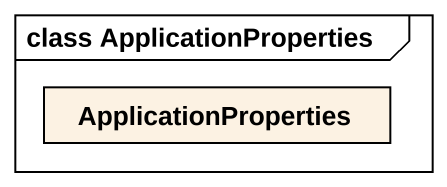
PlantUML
@startuml
mainframe class ApplicationProperties
hide circle
hide empty members
class ApplicationProperties
@enduml
